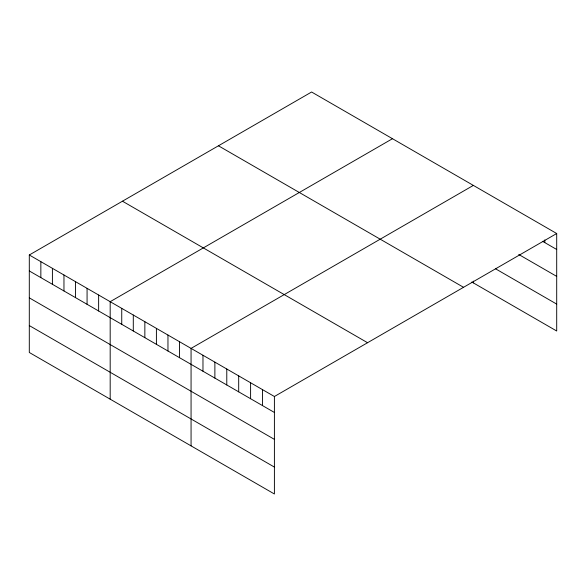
<?xml version="1.0" encoding="UTF-8"?>
<svg xmlns="http://www.w3.org/2000/svg" width="586" height="586" viewBox="0 0 586 586"><rect width="100%" height="100%" fill="white"/><g stroke="black" fill="none" stroke-linecap="round" stroke-linejoin="round"><path stroke-width="0.88" d="M29.3 254.991L274.402 396.502L274.402 493.991L29.3 352.479L29.3 254.991L311.598 92.009L556.7 233.521L556.7 331.009L471.825 282.005M392.481 138.706L110.183 301.687L110.183 399.176M473.363 185.403L191.065 348.392L191.065 445.88M274.402 396.502L556.7 233.521M542.563 241.315L556.7 249.482M518.749 254.478L556.7 276.387M495.69 268.879L556.7 304.105M218.439 145.797L463.541 287.301M122.459 201.21L367.561 342.715M29.3 270.952L274.402 412.463M29.3 297.856L274.402 439.368M29.3 325.574L274.402 467.086M544.797 239.945L544.797 242.604M473.363 281.104L473.363 282.892M262.499 389.631L262.499 405.585M250.596 382.753L250.596 398.714M238.692 375.882L238.692 391.844M226.782 369.012L226.782 384.965M214.879 362.133L214.879 378.095M202.976 355.263L202.976 371.224M179.514 341.719L179.514 357.68M167.962 335.046L167.962 351.007M156.403 328.372L156.403 344.334M144.852 321.707L144.852 337.661M133.293 315.034L133.293 330.995M121.742 308.361L121.742 324.322M98.631 295.022L98.631 310.983M87.072 288.349L87.072 304.31M75.521 281.676L75.521 297.637M63.962 275.002L63.962 290.964M52.41 268.337L52.41 284.298M40.852 261.664L40.852 277.625"/></g></svg>
